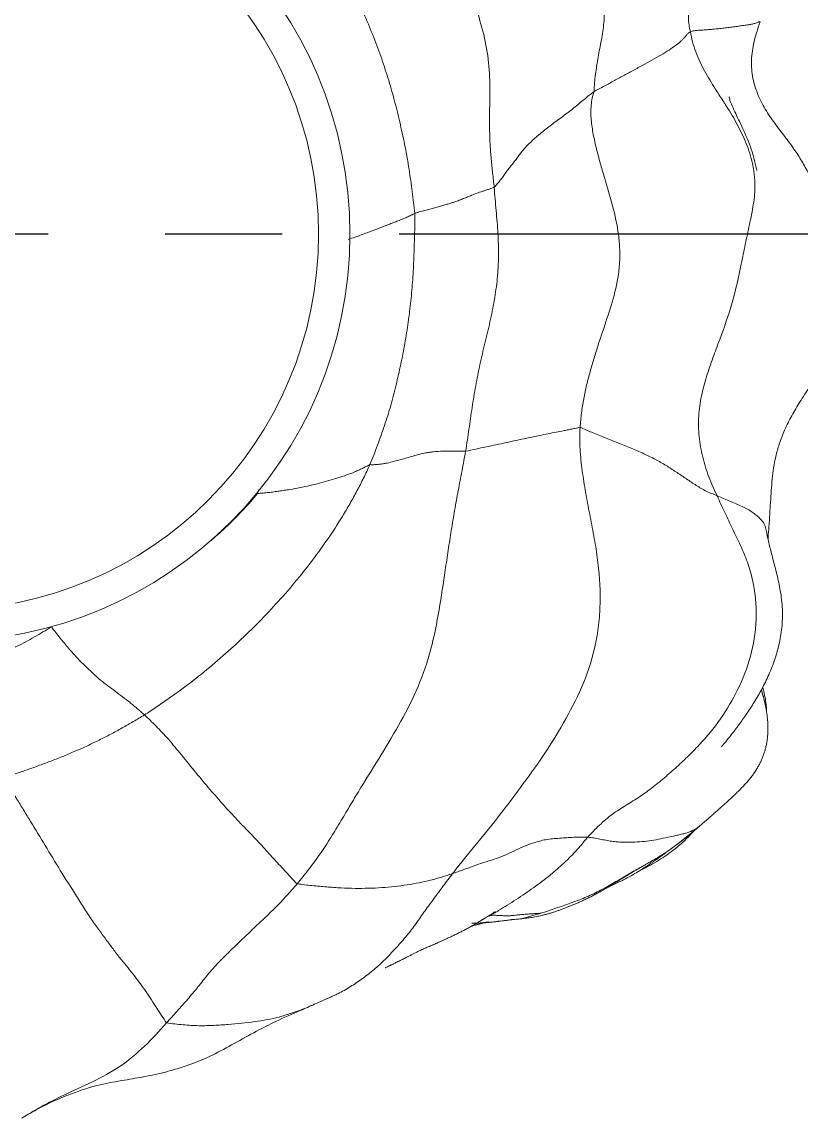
# Model space of a CAD drawing. Header units: inches. Extents: x 149964 to 151052, y -48230 to -47460.
# Drawn here: x 150248.08 to 150260.77, y -47722.11 to -47704.27 of the extents above; entities that cross this region are included whole.
import ezdxf

# ---------------------------------------------------------------- set-up
doc = ezdxf.new("R2010")
doc.units = ezdxf.units.IN
doc.header["$LTSCALE"] = 2
doc.header["$MEASUREMENT"] = 0
doc.linetypes.add('CENTER', pattern=[50.800000000000004, 31.75, -6.35, 6.35, -6.35])
doc.layers.add('DEFAULT_1', color=7, linetype='CENTER')
doc.layers.add('PRODUCT', color=1, linetype='CONTINUOUS', lineweight=15)

# ---------------------------------------------------------------- blocks, each defined once
blk = doc.blocks.new('20160720.142039')
at = {"layer": 'DEFAULT_1', "color": 2, "linetype": 'CENTER', "ltscale": 0.15}
blk.add_line((0, 0), (0, -27.59686150378548), dxfattribs=at)
at = {"layer": 'PRODUCT', "linetype": 'ByBlock'}
for p, q in [((-9.62747187455534, -4.625557159124583), (-9.62617721533752, -4.624053285202535)), ((-9.899934115819633, -4.956249476723315), (-9.746127809485188, -4.766996034406475)), ((-9.746127809485188, -4.766996034406475), (-9.73633596932632, -4.755278132215608)), ((-9.912520515470533, -4.972495493668248), (-9.899934115819633, -4.956249476723315)), ((-10.21113186518778, -5.384349256855785), (-10.21089462327654, -5.384003757251776)), ((-10.28682728295098, -5.557855851242493), (-10.27890049901907, -5.543958865528111)), ((-11.1406003619486, -7.520661274793383), (-11.05456486585899, -7.218085535052523)), ((-11.14090666294214, -7.522850420726172), (-11.1406003619486, -7.520661274793383)), ((-11.64919840634684, -9.161511688012979), (-11.47056124306982, -8.757114107378584)), ((-11.47056124306982, -8.757114107378584), (-11.47037802281557, -8.756719174292812)), ((-11.65174270831631, -9.166967868535721), (-11.64973012456903, -9.16266035947774)), ((-11.88141937507316, -9.625512617647473), (-11.87911111261928, -9.620804240934376)), ((-12.38054011986242, -10.55857126351475), (-12.38256402249681, -10.56296720902901)), ((-12.538908045477, -10.91387601199676), (-12.53507124408497, -10.90530989175022))]:
    blk.add_line(p, q, dxfattribs=at)
for radius in [6.63, 6.119999463174]:
    blk.add_circle((0, -16.95844403879892), radius, dxfattribs=at)
for points, start_tangent, end_tangent in [([(-4.762596741929883, -3.50738928719511), (-4.553591055533616, -3.493306795506214), (-4.365077714726795, -3.481502986061969), (-4.17540673611802, -3.468620683292102), (-3.98484950044076, -3.45291213728342), (-3.803880292311078, -3.430551891899086), (-3.620416375168134, -3.395316681933764), (-3.419171513203764, -3.338940247645951), (-3.188990120484959, -3.250908680493012), (-2.95543012622511, -3.135891364603594), (-2.72984493651893, -3.00167746419902), (-2.495743906940334, -2.850339605909539), (-2.258000393107068, -2.701371863076929), (-2.016232646565186, -2.568711408493982), (-1.771917336678598, -2.461419418177684), (-1.528127352212323, -2.385966837005981), (-1.287379046611022, -2.341948181099724), (-1.053137907932978, -2.326624319015536), (-0.8341418663039804, -2.337730088496755), (-0.6462562956730835, -2.365740443958202), (-0.506417244381737, -2.392885588291392), (-0.4044143248756882, -2.412928373174509), (-0.2916462791908998, -2.433851144698565), (-0.1385373310768045, -2.463076898697182), (0.04981352467439137, -2.504087618144695), (0.2531406797352247, -2.558045649668202), (0.4576086296292488, -2.624378407374024), (0.6619181785208639, -2.704073983324633), (0.8636278467311058, -2.796663966284541), (1.062531263654819, -2.900679023819976), (1.259644805832068, -3.016993634155369), (1.459741979138926, -3.152587994700298), (1.668178918247577, -3.309879035557969), (1.887997408222873, -3.472488049599633), (2.126821324811317, -3.618265576384147), (2.39341608871473, -3.729896026634378), (2.682493230357068, -3.787773002302856), (2.981390350934817, -3.776720738242147), (3.278000894730212, -3.709455955024168), (3.454697877139552, -3.64975728016725)], (0.9968916254994508, 0.07878506843979403), (0.9377946303224013, 0.3471904827878647)), ([(-7.811342706816504, -3.871793065212842), (-7.715817553864326, -3.808564135681081), (-7.616116928256815, -3.745729859649146), (-7.512633037753403, -3.683955550994142), (-7.404711681330809, -3.62352857136284), (-7.291455575701548, -3.564887715358054), (-7.172473755228566, -3.509001742568216), (-7.047947479208233, -3.457170553847391), (-6.918803617823869, -3.410644268544274), (-6.786716565256938, -3.370584773954761), (-6.652251732390141, -3.337572145515878), (-6.513822779903421, -3.3118468163957), (-6.370002524490701, -3.294254944841668), (-6.220791086205281, -3.286494904896244), (-6.067599506757688, -3.290499293929315), (-5.915618191065732, -3.305461956777435), (-5.772773774340749, -3.327664265154453), (-5.637678823957685, -3.35458703153563), (-5.506525206670631, -3.385158815988689), (-5.380718628148315, -3.417250663500454), (-5.260940468753688, -3.448818194185151), (-5.150236916379072, -3.477374352150946), (-5.046451483707642, -3.502833860096871), (-4.952519084356027, -3.524687607037777), (-4.876592474378413, -3.541339315932419)], (0.8278672410330172, 0.5609240868641497), (0.9801538363697092, -0.1982383844005529)), ([(-9.626177226367872, -4.624053275721963), (-9.576493004744407, -4.566728944628267), (-9.521000118460506, -4.503138745581964), (-9.46673732175259, -4.441353515481751), (-9.413867188675795, -4.381489569110272), (-9.361548806220526, -4.322542908630567), (-9.308694139006548, -4.263283102554851), (-9.256465361308074, -4.205194784321066), (-9.205496614944423, -4.149209689159761), (-9.15362553158775, -4.093273879479966), (-9.098968418256845, -4.035888132042601), (-9.045951930602314, -3.982097423773666), (-8.996001851686742, -3.93337717140821), (-8.945137072878424, -3.886135373548314), (-8.892790353711462, -3.84040496822854), (-8.83911122212885, -3.796866798118572), (-8.78444411107921, -3.7562428377787), (-8.728785428975243, -3.71886152454681), (-8.672635164373787, -3.685135180283396), (-8.616340219450649, -3.655021991195099), (-8.559681595943402, -3.628198403392162), (-8.502394362963969, -3.60445050431008), (-8.44428982489626, -3.583708020341874), (-8.385342663823394, -3.566033384457114), (-8.32600037442171, -3.551615202093672), (-8.266873254644452, -3.540419113960525), (-8.208022940612864, -3.532163180301723), (-8.149408359488007, -3.526597326002957), (-8.090765395230846, -3.523515472908912), (-8.032313089701347, -3.522786428933614), (-7.974340281070909, -3.52427207485016), (-7.917124030500418, -3.527819030801766), (-7.860926187597215, -3.533229023596505), (-7.805924801243236, -3.540268088981975), (-7.752224591065897, -3.548704002860177), (-7.699869546253467, -3.558318304880231), (-7.648828170873458, -3.568918557168217), (-7.598988210549578, -3.58034746296471), (-7.550223746278789, -3.592470750074426)], (0.6536557426446027, 0.7567920256634135), (0.9681718904588534, -0.250286217210077)), ([(-7.779967065318488, -3.544296850508545), (-7.753324812714709, -3.545608447391714), (-7.719019269512501, -3.547859946636891), (-7.684810422739247, -3.550778402975993), (-7.651221207663184, -3.55432030135853), (-7.61864458565833, -3.558399354893481)], (0.9991009639845115, -0.04239414777088839), (0.9910189606736456, -0.1337214253039775)), ([(-7.61864458565833, -3.558399354893481), (-7.586765397747513, -3.563002779526869), (-7.555537769192597, -3.568093322697678)], (0.9910189605913202, -0.1337214259140963), (0.9855040607312782, -0.1696518384284748)), ([(-7.555537769192597, -3.568093322697678), (-7.524934649234638, -3.573632819279737), (-7.494932483154116, -3.579584464809159), (-7.465513159579132, -3.585912521040882), (-7.436659287370276, -3.592583229961747), (-7.408353328588419, -3.599565086507937), (-7.380576794559602, -3.606829088719678), (-7.375272685632808, -3.608261949935695)], (0.9855040608166584, -0.1696518379325018), (0.9650607558419536, -0.2620262153559391)), ([(-4.967873877321836, -3.521800768961839), (-4.935918520292034, -3.520374099760375)], (0.9993080673944131, 0.03719390326979896), (0.9986422411336149, 0.05209293832786959)), ([(-4.935918520292034, -3.520374099760375), (-4.927906833210727, -3.519941206555814)], (0.9986422410713934, 0.05209293952067932), (0.9984433374303031, 0.05577546002533501)), ([(-4.927906833210727, -3.519941206555814), (-4.762596741929883, -3.50738928719511)], (0.9984433373085333, 0.05577546220515354), (0.996891625485714, 0.07878506861360732)), ([(-4.865023765771184, -3.542995993302611), (-4.87682649269118, -3.540819969370204)], (-0.982452715942746, 0.1865118251927265), (-0.9844672609516436, 0.1755682548593814)), ([(-4.876592474378413, -3.541339315932419), (-4.865120743896114, -3.543646878250001)], (0.9801538361774877, -0.1982383853509563), (0.9805101930153578, -0.1964682198040842)), ([(-4.261082157347118, -4.347875540508539), (-4.303025228902698, -4.246497175125114), (-4.345023130794289, -4.143419377534883), (-4.387585372664034, -4.041452327721345), (-4.431589619198348, -3.944405110501975), (-4.477698998089181, -3.85603092340898), (-4.525350333802635, -3.778860509839433), (-4.573730649222853, -3.71428364093299), (-4.622254062618595, -3.66034865182155), (-4.670578641991597, -3.615422235496226), (-4.719111160608009, -3.582485951512353), (-4.768298330629477, -3.563587935779651), (-4.817997915670276, -3.552427763264859), (-4.865023765771184, -3.542995993302611)], (-0.3884692091698319, 0.9214617048618817), (-0.982452715904157, 0.1865118253959946)), ([(-9.816170990787214, -6.455814135828405), (-9.619524594920222, -6.264736121695023), (-9.445070942078019, -6.056824244013114), (-9.296998469741084, -5.833526851776696), (-9.154737677046796, -5.607243714519427), (-8.997194082854548, -5.390076054805832), (-8.825931222672807, -5.181979487766512), (-8.646831257647136, -4.980455618861015), (-8.460392834997037, -4.785335623193532), (-8.265259325766237, -4.597691725473851), (-8.058036509668455, -4.421230782383645), (-7.598366690654075, -4.113342975259002), (-7.081600473349681, -3.874150199328142), (-6.51247941001202, -3.736602898221463), (-6.21581808468909, -3.714542999288824), (-5.918062731740065, -3.727058754957397), (-5.624828370986506, -3.775653187061835), (-5.340092739585089, -3.858360508245823), (-5.065910859499127, -3.970198945578886), (-4.798284174117725, -4.097591595476842), (-4.531754929106683, -4.226280115493864), (-4.261082157347118, -4.347875540508539)], (0.7439425504571902, 0.6682435795570736), (0.9214971495100679, -0.3883851225842975)), ([(-7.616574564715847, -3.5786914415512), (-7.499559224786935, -3.60498736907175), (-7.46010016585933, -3.615000988349493)], (0.9801653133631506, -0.1981816300258853), (0.9676101817374536, -0.2524490764451557)), ([(-7.550223746278789, -3.592470750074426), (-7.503051459701965, -3.604994870358496), (-7.464534312923206, -3.615747475349053), (-7.442788039916195, -3.622006618854357)], (0.968171890366331, -0.250286217567978), (-0.9623327130569325, 0.2718745103544712)), ([(-7.46010016585933, -3.615000988349493), (-7.413218973495532, -3.627626574874739)], (0.967610181460268, -0.2524490775075776), (0.96353965509409, -0.2675655677794926)), ([(-4.261082157347118, -4.347875540508539), (-4.107127377763391, -4.420334835805988), (-3.950767055095639, -4.484534177732712), (-3.629174039291684, -4.584838772796502), (-3.295686480647419, -4.642137259637821), (-2.960467159893597, -4.649683140691195), (-2.634261624654755, -4.604945143357327), (-2.319367078773212, -4.522347326827003), (-2.014915822714102, -4.419351668926538), (-1.715828884538496, -4.308616489492124), (-1.112710474350024, -4.105395184829831), (-0.4866016412561294, -3.958561988860311), (-0.1678134560352191, -3.892146711412352), (0.1545923461671919, -3.824526883130602), (0.4816597932367586, -3.760950758340186), (0.8142664947954472, -3.734499874459289), (1.03150919629843, -3.753330961975735)], (0.8947757026991239, -0.4465158920568102), (0.9883433734139657, -0.1522411778353756)), ([(1.037703130103182, -3.703636846454174), (1.043587397172814, -3.705002548012999), (1.087141473282827, -3.714709874861001), (1.171363772911718, -3.734423041132686), (1.300564853212563, -3.769645317392133), (1.463291812018724, -3.824211587561877), (1.632790502335411, -3.893197164230514), (1.791746559058083, -3.966513660481723), (1.930093113274779, -4.03303807231714), (2.056985517556313, -4.091769066748384), (2.177552694134647, -4.142087629224989)], (0.9746082102400019, -0.2239170304661531), (0.9336790313851449, -0.3581109693261259)), ([(3.454709268931765, -3.64976833860419), (3.454786627553403, -3.649749272859481), (3.455348072689958, -3.649835813739628), (3.456314660375938, -3.651113423722563), (3.457134613388916, -3.653308403845585), (3.457587068667635, -3.656332336642663), (3.457373534940416, -3.660248905718618), (3.456195521226618, -3.66512179486017), (3.453836387314368, -3.671107210961054), (3.450406896183267, -3.678731455045636), (3.441107297810959, -3.701371724906494), (3.429829417174915, -3.737405515217688), (3.418073066597572, -3.788844997106935), (3.406859959271969, -3.856057520824834), (3.395332291460363, -3.935181892185938), (3.382660142960958, -4.021295486949384), (3.370004644733854, -4.109458507417003), (3.358691700210329, -4.196107431846031), (3.348715250001987, -4.283201017504325), (3.339772125036689, -4.373455987093621), (3.331702677387511, -4.467098644629004), (3.324430545675568, -4.562247307992948), (3.321125905174995, -4.608034475597378), (3.31806899321964, -4.651078768947627), (3.315066707582446, -4.690374722646084), (3.311073201446561, -4.725549304937886), (3.304829442291521, -4.756387592235114), (3.295076397509547, -4.782674661058991)], (0.9560295064729509, 0.2932704941740406), (-0.438508941711641, -0.8987268261484892)), ([(-8.341594553436153, -4.275647228292655), (-8.319900882430375, -4.257814725984645), (-8.275308355456218, -4.221116158631048), (-8.217276487790514, -4.173872794250201), (-8.14922551845666, -4.119580352984485), (-8.07241046972922, -4.059968386085529), (-7.989346277492587, -3.997649098368129), (-7.902551551727811, -3.934968124973238), (-7.811342706816504, -3.871793065212842)], (-0.7852374496635788, -0.6191947574437614), (0.8278672410393527, 0.560924086854799)), ([(1.03150919629843, -3.753330961975735), (1.15059799773735, -3.775765675316507), (1.478238018986303, -3.877545946714235), (1.786077512282645, -4.023245370350196), (2.078838209417881, -4.196489868496428), (2.125903557986021, -4.226338177461002)], (0.9883433734123677, -0.1522411778457497), (0.8431695793466767, -0.5376477103683678)), ([(2.125903557986021, -4.226338177461002), (2.177563584904419, -4.259424920528545)], (0.8431695794340268, -0.5376477102313801), (0.841211281098172, -0.5407065567876649)), ([(2.177552694134647, -4.142087629224989), (2.233739534800407, -4.162142675326322)], (0.9336790313562389, -0.3581109694014908), (-0.3312708885921442, -0.94353569003582)), ([(2.177563584904419, -4.259424920528545), (2.365724140545353, -4.380270080873743), (2.65803775106906, -4.554814278628328), (2.966208614117932, -4.698201305145631), (3.295076397509547, -4.782674661058991)], (0.8412112814516045, -0.5407065562378076), (0.9912703523223019, -0.1318449415291293)), ([(-3.144352306379005, -6.581030059314799), (-3.185461173212389, -6.487598516680009), (-3.22524049776257, -6.392325126078504), (-3.308662109338911, -6.181271380650287), (-3.39483043178916, -5.964673574751941), (-3.482698422973044, -5.750745601915696), (-3.574060062994249, -5.545937152564875), (-3.667186904378468, -5.353124221255712), (-3.766467983921757, -5.180283268156927), (-3.868873362109298, -5.022663021081826), (-3.97183624302852, -4.866130661015632), (-4.024680656380951, -4.788351912618964), (-4.07733896037098, -4.709993308904814), (-4.128157619241392, -4.629178490424238), (-4.175651253084652, -4.542436547824764), (-4.21915053029079, -4.447420739146764), (-4.261082157347118, -4.347875540508539)], (-0.4120484345676092, 0.9111619436578673), (-0.3916450852527958, 0.920116366117531)), ([(-9.716728850617073, -4.766555256908759), (-9.71118683219538, -4.754491091342061), (-9.6785920469556, -4.69480125469272), (-9.639833570137853, -4.64043348152336), (-9.627480852650478, -4.625549464552023)], (0.4076341884634388, 0.9131453161440153), (0.6507452749540205, 0.7592961129394884)), ([(-9.67585026184679, -4.682550972378522), (-9.643913893261924, -4.644792740284174), (-9.627471964078723, -4.625557082319574)], (0.6434178579043228, 0.7655151599608022), (0.6512017101955416, 0.7589046927239296)), ([(3.295076397509547, -4.782674661058991), (3.347956836980302, -4.797553743985191), (3.404451640526531, -4.80780211401725), (3.525728412962053, -4.816040072211763), (3.65379486119491, -4.810655249035335), (3.783539131487487, -4.794914358011738), (3.910886884026695, -4.771922862579231), (4.035913833969971, -4.744141227027285), (4.283458242804045, -4.683404392199009), (4.533760780788725, -4.629612210745108), (4.78914023048128, -4.593731613116688), (5.312534790951759, -4.599132897041272), (5.832618083659327, -4.697093282928108), (6.340681809699163, -4.848873058144818), (6.84022435467341, -5.026629301173671), (7.324652145180153, -5.237864862836432), (7.794674281205516, -5.477299539619708), (8.026230812567519, -5.602412114254548), (8.256591115932679, -5.729389955042279), (8.487563634145772, -5.855567564816738), (8.725016977783525, -5.970473128792946), (8.973960091301706, -6.06226576725021), (9.2319030885119, -6.121434660322848)], (0.946846488467514, -0.3216857585855142), (0.9883348171181792, -0.1522967145803729)), ([(-9.845359010010725, -4.852282690175343), (-9.73676172058913, -4.745304462769127)], (0.6920651806676388, 0.721835012802419), (0.7323615673277879, 0.6809159527439388)), ([(-9.820110851695063, -4.856328048430441), (-9.747113127348712, -4.768146292386518)], (0.6326174101008033, 0.7744644681567722), (0.6415522870893144, 0.7670793068063235)), ([(-9.750435723690316, -4.859485473112727), (-9.737939510319848, -4.820301092731825), (-9.722754591202829, -4.780501224355248)], (0.2818885039504166, 0.9594471696454141), (0.3857320522297875, 0.9226108518127221)), ([(-9.747100794425933, -4.768156986676331), (-9.745015254302416, -4.765643415266823), (-9.729460508184275, -4.746866109191615), (-9.704932591324905, -4.717325147648808), (-9.67585026184679, -4.682550972378522)], (0.6383236057670041, 0.7697681302318318), (0.6434178573858197, 0.7655151603966057)), ([(-9.73676172058913, -4.745304462769127), (-9.70396548107965, -4.715327184399939)], (0.7323615676714421, 0.6809159523743203), (0.7438069454523946, 0.6683945151606036)), ([(-9.722754591202829, -4.780501224355248), (-9.716728850617073, -4.766555256908759)], (0.3857320522284569, 0.9226108518132783), (0.4076341889637302, 0.9131453159206819)), ([(3.295076397509547, -4.782674661058991), (3.281277465226594, -4.805193354775838), (3.264893745217705, -4.824638137833972), (3.22909855042235, -4.857378809785587), (3.195140799274668, -4.886736724074581), (3.162457552214619, -4.91732941148075), (3.128855801769532, -4.952954442094779), (3.093635192664806, -4.995352058307617), (3.018010467319982, -5.101723013605806), (2.937413280218607, -5.229571858712006), (2.853200860699872, -5.373012174524774), (2.766632296465104, -5.526992825063644), (2.676697997259907, -5.696625240147114), (2.587887192494236, -5.860283812464331), (2.499382090842118, -6.022955557324167), (2.410220041900175, -6.188071182390559), (2.365664796001511, -6.270844011749432), (2.320932752627414, -6.352891897724476)], (-0.4432762163418683, -0.8963850712866861), (-0.4830756049620341, -0.875578642893124)), ([(-10.26225428222097, -5.514787211512157), (-10.2205553247768, -5.441679684074188), (-10.16418646770762, -5.344898898008978), (-10.10834901811904, -5.253259896744567), (-10.04893080075271, -5.161512676342682), (-9.985575187718496, -5.070425510988571), (-9.92122401308734, -4.983819318345923), (-9.912522907368839, -4.972493679189938)], (0.4954080876834565, 0.8686603632363), (0.6106181337101546, 0.7919251825673482)), ([(-10.05406527459854, -5.098038336538593), (-9.953152701520594, -4.971665165525337), (-9.935820445447462, -4.951475364068756)], (0.5996055596550578, 0.800295678378151), (0.6551392822631853, 0.7555081209594495)), ([(-9.935820445447462, -4.951475364068756), (-9.922333077236544, -4.936041539447615)], (0.6551392814048471, 0.7555081217037583), (0.6609064835349645, 0.7504682671648734)), ([(-9.922333077236544, -4.936041539447615), (-9.845359010010725, -4.852282690175343)], (0.66090648218052, 0.7504682683576769), (0.6920651803757942, 0.7218350130822274)), ([(-9.912522907368839, -4.972493679189938), (-9.899934703949839, -4.956249018738163)], (0.6106181315475323, 0.7919251842348496), (0.6143869280147668, 0.7890048812805772)), ([(-9.912517780030612, -4.972497601498617), (-9.903426005446818, -4.960740977156092)], (0.6103759587667651, 0.7921118538183557), (0.6131057327456569, 0.7900008610592846)), ([(-9.903426005446818, -4.960740977156092), (-9.896196456975304, -4.951451311950223)], (0.6131057339215246, 0.7900008601467144), (0.6152180472102512, 0.7883569967894021)), ([(-9.896196456975304, -4.951451311950223), (-9.820110851695063, -4.856328048430441)], (0.6152180452844515, 0.7883569982922577), (0.632617410274153, 0.7744644680151725)), ([(-9.785258567339042, -5.001720798762108), (-9.777566407283302, -4.967047680511314), (-9.759513801604044, -4.892203860828886), (-9.750435723690316, -4.859485473112727)], (0.2134976777783278, 0.9769435713403622), (0.2818885042473269, 0.959447169558181)), ([(-10.14685964223463, -5.229988825019973), (-10.05406527459854, -5.098038336538593)], (0.5511354550896574, 0.8344157897254318), (0.5996055599632055, 0.8002956781472774)), ([(-9.816170990787214, -6.455814135828405), (-9.821947269170778, -6.403931613778695), (-9.829351927241078, -6.354695064539555), (-9.847331027296605, -6.259259713144274), (-9.866517259448301, -6.162237929725961), (-9.88267830244149, -6.06648032758676), (-9.892533720034407, -5.976142913852527), (-9.897251905873418, -5.890482508460991), (-9.897786132904002, -5.727322008060582), (-9.889183532766765, -5.571706069240463), (-9.87152950518066, -5.420564219355583), (-9.842826035019243, -5.267839555097453), (-9.80986243361258, -5.116356661172176), (-9.785258567339042, -5.001720798762108)], (-0.0885811350361761, 0.9960689647387386), (0.2134976779717982, 0.9769435712980817)), ([(-10.23246153254877, -5.367549854607205), (-10.14685964223463, -5.229988825019973)], (0.5062875276051235, 0.8623647368668846), (0.5511354550592619, 0.8344157897455083)), ([(-10.21089820246561, -5.384001299869851), (-10.16510627340176, -5.318516419603839)], (0.5660146498714002, 0.8243951820158559), (0.5801236761355623, 0.8145284036710821)), ([(-10.21089515744825, -5.38400338984502), (-10.16795321172685, -5.322147926221078)], (0.565888808890549, 0.8244815680004228), (0.5747720851906531, 0.8183135402066792)), ([(-10.16795321172685, -5.322147926221078), (-10.1540789710707, -5.302469061018201), (-10.1055310741358, -5.234682624097331), (-10.07542604606715, -5.193456527864328), (-10.0702532424184, -5.186423213643138), (-10.06960749125574, -5.185565979125386)], (0.5747720853184682, 0.8183135401169038), (0.8372142371551488, -0.5468750507243154)), ([(-10.16510627340176, -5.318516419603839), (-10.09456569346366, -5.222181764089328)], (0.5801236759094033, 0.8145284038321572), (0.6014788404225297, 0.7988887310032412)), ([(-10.09456569346366, -5.222181764089328), (-10.06756837139255, -5.186697881596046)], (0.6014788402896368, 0.7988887311032955), (0.6095296940029648, 0.7927632383812031)), ([(-10.37784413236659, -5.641403233297751), (-10.37535046756966, -5.636225967180508), (-10.30882408408797, -5.504611395808752)], (0.4333155754958651, 0.9012422604564697), (0.4678363127981398, 0.8838151302322457)), ([(-10.34607180382591, -5.588943942457263), (-10.28676140360767, -5.496344418213994)], (0.5289086410711829, 0.8486787669078535), (0.5494792828411906, 0.8355073415167164)), ([(-10.30882408408797, -5.504611395808752), (-10.23246153254877, -5.367549854607205)], (0.4678363126458878, 0.8838151303128381), (0.5062875277714108, 0.8623647367692587)), ([(-10.28676140360767, -5.496344418213994), (-10.24072252470069, -5.427571015417925), (-10.21418746633572, -5.388797202474962)], (0.5494792830428387, 0.8355073413841007), (0.5661480092581633, 0.8243036040276778)), ([(-10.2789088137506, -5.543954114669759), (-10.26225428222097, -5.514787211512157)], (0.4961023730623301, 0.8682640355571135), (0.4954080885103225, 0.8686603627647277)), ([(-10.21418746633572, -5.388797202474962), (-10.21089476690395, -5.384003658611618)], (0.5661480066529365, 0.824303605816999), (0.5662274845523542, 0.8242490131856474)), ([(-11.05456486585899, -7.218085535052523), (-11.01510767577565, -7.097755292837974), (-10.97394524261472, -6.978060309884313), (-10.88942355982726, -6.740041803146596), (-10.79995313097606, -6.503776735662541), (-10.69421047344804, -6.274518067664758), (-10.57224759637029, -6.05346311309404), (-10.44422812142875, -5.835902526639984), (-10.31995195624768, -5.616273990352056), (-10.28682687139371, -5.557856085739331)], (0.3022284522941515, 0.953235523165121), (0.4950377570100342, 0.8688714629532233)), ([(-10.47511247426155, -5.810088885511504), (-10.40996222692775, -5.694763625702763)], (0.4788785456659739, 0.8778811642248862), (0.5047898040169003, 0.8632422914573747)), ([(-10.40996222692775, -5.694763625702763), (-10.34607180382591, -5.588943942457263)], (0.5047898040808859, 0.8632422914199586), (0.5289086405453352, 0.8486787672355691)), ([(-10.39955332866521, -5.754754241184855), (-10.40061326106661, -5.756510891813377), (-10.39530412238673, -5.747551560045395), (-10.38409203584888, -5.728349989563867), (-10.36558580549899, -5.696207635221072), (-10.34236352384323, -5.655480405999697), (-10.31606664200081, -5.609220798774913), (-10.30071201990359, -5.58223638124764)], (-0.5158706540427611, -0.8566664860361318), (0.4947234750561936, 0.8690504491848121)), ([(-10.39020629849983, -5.736448811694572), (-10.36345511913532, -5.692505533181247)], (0.520865485954617, 0.8536387675950879), (0.5191455854233186, 0.8546858259825535)), ([(-10.30071201990359, -5.58223638124764), (-10.28835991740925, -5.560545992098923), (-10.28682732122252, -5.557855829414621)], (0.4947234758088248, 0.8690504487563626), (0.4950250327446942, 0.8688787124542265)), ([(-11.13709989577183, -7.467586728002061), (-11.13167971666553, -7.424916550866328), (-11.12539205944631, -7.382717129119555), (-11.11795238527702, -7.339034222342889), (-11.10921717667952, -7.293403993164247), (-11.09931861708174, -7.246746653159789), (-11.08825959500973, -7.199121404970356), (-11.07586159443599, -7.149890085267543), (-11.06194726628019, -7.098706870725437), (-11.04665959006525, -7.046386308553338), (-11.0300391256751, -6.993180280194792), (-11.01222414147924, -6.939539762846834), (-10.99334878392983, -6.885807076156198), (-10.97344927405356, -6.832022250120644), (-10.95257442916045, -6.77824409610912), (-10.93060858239187, -6.724083924971637), (-10.90735987058724, -6.669017956402968), (-10.88270045554964, -6.612731777531735), (-10.85665485111531, -6.555305221423623), (-10.82951919516199, -6.497475548370858), (-10.80065109202405, -6.438184074962919), (-10.76961168812704, -6.377002055211051), (-10.73720360369771, -6.315763030019298), (-10.70397056324873, -6.255392048580688), (-10.66814260801766, -6.192611960563227), (-10.63007833319716, -6.12797825846792), (-10.59055379341589, -6.062457512562105), (-10.55081247762428, -5.997580350340286), (-10.51165051705902, -5.934026680552051), (-10.47050353561644, -5.867287034649053), (-10.4292385870649, -5.800218980562931), (-10.39020629849983, -5.736448811694572)], (0.1146295999487248, 0.9934083021676411), (0.5208654869702298, 0.8536387669753905)), ([(-10.63688485123566, -6.138275518023875), (-10.60379782307427, -6.065281580849842), (-10.54017932657734, -5.933972457663913), (-10.47511247426155, -5.810088885511504)], (0.4045018825038807, 0.9145371654836213), (0.4788785456478631, 0.8778811642347656)), ([(2.320932752627414, -6.352891897724476), (2.213086143019609, -6.383902150810172), (2.099035124439979, -6.400622864639445), (1.981079100223724, -6.405169466801453), (1.861517473706044, -6.399657385067258), (1.623692867957288, -6.366170375738875), (1.388545738707762, -6.313342732501042), (1.155828996852506, -6.251890048610221), (0.9246981050819159, -6.185660728493531), (0.4622160537692253, -6.052518161930493), (-0.009144175564870238, -5.956185757560888), (-0.2478101965680253, -5.935721968897269), (-0.4847183072706684, -5.938856390552246), (-0.9414807662833482, -6.014695262354508), (-1.374574983667117, -6.144072638351645), (-1.801551301934524, -6.285245069331722), (-2.016433739278, -6.352987732847396), (-2.233685963699827, -6.416569295965019), (-2.454506300739013, -6.474180060700746), (-2.68048064125469, -6.522319316172798), (-2.912007997947512, -6.557881175533112), (-3.144352306379005, -6.581030059314799)], (-0.937067912993989, -0.3491471415278808), (-0.9971418694312615, -0.07555191742854157)), ([(9.292764296929818, -7.499582555574307), (8.994312389637344, -7.459447891676973), (8.694458976475289, -7.425048883626005), (8.394858674349962, -7.388978695125843), (8.096264808467822, -7.345805797427602), (7.505555633397307, -7.222174132526561), (6.928463160817046, -7.046429436908511), (6.35462490961072, -6.859889561288583), (5.776822336687474, -6.685241573337407), (5.197042238898575, -6.516926291289565), (4.616287483338965, -6.35293278330937), (4.324681755388156, -6.275864713890769), (4.030806388269411, -6.216243461320119), (3.73469529877184, -6.187577225260611), (3.442293190397322, -6.194451692739676), (3.15880378294969, -6.234629891048826), (2.880556073621847, -6.287506720938836), (2.60224859585287, -6.330675569653977), (2.320932752627414, -6.352891897724476)], (-0.9884258639603356, 0.1517046850109261), (-0.9995226336472082, -0.03089506153010204)), ([(-3.144352306379005, -6.581030059314799), (-3.499897707341006, -6.580736176401842), (-3.852203935617581, -6.545847770517867), (-4.204506327863783, -6.490525891997095), (-4.556923491909401, -6.424705691024428), (-4.909158739610575, -6.357741558713315), (-5.262370926677249, -6.300890752529085), (-5.971745691174874, -6.255054476518126), (-6.322218923451146, -6.275963903179218), (-6.663779464754043, -6.328931472162367), (-7.304730813862989, -6.526472238212591), (-7.887991317227716, -6.812145000934834), (-8.432157909614034, -7.142616413555515), (-8.944329970341641, -7.505090676335385), (-9.44292576945736, -7.879748253450089), (-9.924632552807452, -8.269354213189217), (-10.1652193091868, -8.464541736218962), (-10.40931471655495, -8.655749612466025)], (-0.9980297683669149, -0.06274218240930221), (-0.7950115541920763, -0.6065942867362826)), ([(2.320932752627414, -6.352891897724476), (2.259866340697045, -6.433158157255093), (2.193606841639848, -6.514361570749315), (2.124281882832292, -6.598028580548998), (2.054339270165656, -6.683790446877538), (1.917810985178221, -6.861069926904747), (1.781114900571993, -7.046313121813), (1.643795560987201, -7.219066627352731), (1.510675506142434, -7.373254782010918), (1.443990849045804, -7.440765792918683), (1.377249140787171, -7.500604193592153), (1.31127344458946, -7.552830354361504), (1.247390236560022, -7.600644852129335), (1.186423506704159, -7.647490704657685), (1.126683886599494, -7.694640484551201), (1.06611262561637, -7.742426505756157), (1.003686803160235, -7.789590491796844), (0.939378178678453, -7.835257370490581), (0.8761014026822522, -7.881675476834062), (0.8169344890920911, -7.930501831848233), (0.76266601352836, -7.977904796040093)], (-0.5843132068040482, -0.8115282350937456), (-0.7533712697961769, -0.6575954150126778)), ([(-11.03797134297201, -7.954483143854304), (-11.01190120785031, -7.910123811627273), (-10.92277886776719, -7.765331792325014), (-10.83137072474346, -7.621753419305605), (-10.73661190128769, -7.480030697406619), (-10.63813232132816, -7.340459723753156), (-10.53692541469354, -7.202479729363404), (-10.43265756248729, -7.066451993145165), (-10.32057479885407, -6.935635571775492), (-10.20320253266254, -6.808602804303518), (-10.08051026985049, -6.685630785956164), (-9.95037705465802, -6.569021905001136), (-9.883317060302943, -6.512351167788438), (-9.816170990787214, -6.455814135828405)], (0.5019642306800431, 0.8648883807277056), (0.7621223956234063, 0.6474329726614486)), ([(-10.40931471655495, -8.655749612466025), (-10.37956276259501, -8.571330924678477), (-10.34880545767373, -8.48689313759678), (-10.28817727701971, -8.320913432980888), (-10.22978317647357, -8.152068539697211), (-10.17677685318631, -7.980935040999611), (-10.11385845663608, -7.81709340919042), (-10.04252166542574, -7.658636280568317), (-9.966729787469376, -7.498692219502118), (-9.907470511912834, -7.333413383508741), (-9.87995192228118, -7.240856001793873), (-9.85696336539695, -7.139253229368478), (-9.842356650013244, -7.029023396498815), (-9.833024248247966, -6.914262353770027), (-9.818546657508705, -6.684276647116349), (-9.814699445763836, -6.569683780049672), (-9.816170990787214, -6.455814135828405)], (0.3242914605063842, 0.9459572129026959), (-0.04474967261607147, 0.9989982316304441)), ([(-3.534924772044178, -8.445642196915287), (-3.498625468899263, -8.277016893625841), (-3.463418003026163, -8.112266743832151), (-3.428869680326898, -7.949791797058424), (-3.393972067424329, -7.786046761997568), (-3.357921054936014, -7.618544777556963), (-3.320780775538879, -7.446889158818522), (-3.285800739715341, -7.283138930833957), (-3.255556580377743, -7.135753535112599), (-3.229473601910286, -7.003926067918655), (-3.204670530278236, -6.876133546400524), (-3.190739912592107, -6.807756518355745), (-3.176141755742719, -6.735551934303658), (-3.161280692758737, -6.659951287983858), (-3.144352306379005, -6.581030059314799)], (0.2112581653246055, 0.9774302980692187), (0.2281351394054565, 0.973629476838316)), ([(-11.06929787612171, -7.455832109182666), (-11.0671010275255, -7.425655963350437), (-11.06333773408551, -7.356795906351181), (-11.06059158654534, -7.323051546438364), (-11.05783773801522, -7.289098004614061), (-11.05595620133681, -7.254108851186174), (-11.05456486585899, -7.218085535052523)], (0.07972510549764873, 0.9968168876746565), (0.03869169399735044, 0.9992511960541332)), ([(-11.14529052717262, -7.556748998111289), (-11.14501774316886, -7.552770565431274), (-11.14162102597766, -7.511086961363617), (-11.13709989577183, -7.467586728002061)], (0.06741071796746372, 0.9977253104452704), (0.1146295995214428, 0.9934083022169453)), ([(-11.09115107805701, -7.671541682357201), (-11.08657661461621, -7.632010153232841), (-11.07783350883983, -7.563602070375055), (-11.07239278621273, -7.494452429877128), (-11.06929787612171, -7.455832109182666)], (0.09794251999743231, 0.995192073308742), (0.079725105581704, 0.9968168876679337)), ([(-11.20965983925271, -8.128290828572062), (-11.2069420038606, -8.116789136598527), (-11.1992850980605, -8.084254154884547), (-11.19558348305873, -8.067991672374774), (-11.19465680155554, -8.06365493265912), (-11.19545402863878, -8.067829780113243), (-11.19816718631773, -8.08338834287133), (-11.20239098204183, -8.110955804848345), (-11.20701392641058, -8.146829632525623), (-11.21110349422088, -8.18678763792559), (-11.21429747386719, -8.229039843958162), (-11.21642318202066, -8.271549476157816), (-11.21747741036233, -8.311114368363633), (-11.21768613174208, -8.33832027194876), (-11.21766525664134, -8.344821212063835), (-11.21778918386553, -8.326136697942275), (-11.2175528575026, -8.281136658428295), (-11.21552334006992, -8.21518042392563), (-11.21120615873951, -8.146197274043516), (-11.20630844956031, -8.088703979032289), (-11.2009399625822, -8.033714236997184), (-11.19453135470394, -7.976227604522137), (-11.18911961669801, -7.933998318309023), (-11.18711656771484, -7.919161312325741), (-11.18589602646534, -7.909339328703936), (-11.18202779066633, -7.876602844145964), (-11.17600410294835, -7.826463125413284), (-11.16790386446519, -7.765128176353755), (-11.16225203254726, -7.724302191949391), (-11.15974613773869, -7.705254816704837), (-11.15851482268772, -7.694361424481031), (-11.15687970249564, -7.677540295117069), (-11.15393561389646, -7.643394133949187), (-11.14592371319304, -7.561883286129159), (-11.14087369074696, -7.522855067436467)], (0.2307980046556952, 0.973001686045276), (0.1395485636493643, 0.9902152283132184)), ([(-11.14060406008502, -7.52066076315532), (-11.14008986155386, -7.516936538755544), (-11.1389946944837, -7.508638699830044), (-11.13897865990293, -7.508527207093721)], (0.1370382627148755, 0.9905657547846528), (0.1479253247448958, 0.9889985330116102)), ([(-11.08792208548402, -7.959130355142406), (-11.09028758990462, -7.916899287083652), (-11.09371200480382, -7.844356286819675), (-11.09530953655485, -7.772286114071903), (-11.09358502962277, -7.701410446803493), (-11.09115107805701, -7.671541682357201)], (-0.04116975211636606, 0.9991521663443846), (0.09794252000401528, 0.9951920733080941)), ([(-11.47037802179693, -8.756719174809405), (-11.44286673355964, -8.697815992956748), (-11.41422559338389, -8.637598258254002), (-11.38512998801889, -8.577865564984677), (-11.35537437419407, -8.518426923212246), (-11.32509043058963, -8.459693661636265), (-11.29468038293999, -8.402496789953148), (-11.26406142694759, -8.346780829939235), (-11.23338045814307, -8.292858154076384), (-11.20280033047311, -8.240899153337523), (-11.17253040004289, -8.1909994275411), (-11.14349743572529, -8.144254518396338), (-11.11615837889258, -8.100862411061826), (-11.09085168255842, -8.060952775391343), (-11.06780535477446, -8.024631170352222), (-11.04746036289725, -7.992453104481683), (-11.03164771146839, -7.967276039336866)], (0.4208907967538234, 0.9071113146730844), (0.5286151033353627, 0.8488616333217941)), ([(-11.09630737328553, -8.057326539317728), (-11.05466150460416, -7.983451700463775), (-11.03797134297201, -7.954483143854304)], (0.4863727085399246, 0.8737514454280105), (0.5019642304647948, 0.8648883808526313)), ([(-11.09630737328553, -8.057326539317728), (-11.08960419849609, -8.023916367710626), (-11.08740952875814, -7.988988873483322), (-11.08792208548402, -7.959130355142406)], (0.2785470976716112, 0.9604225707357787), (-0.04116975177740671, 0.9991521663583515)), ([(-11.03164771146839, -7.967276039336866), (-11.02760146133369, -7.960772440288565)], (0.5286151038778083, 0.8488616329839946), (0.5281135275182405, 0.8491737761213783)), ([(0.76266601352836, -7.977904796040093), (0.5727102067030501, -7.964171217783587), (0.3839187101402786, -7.947515683685197), (0.01063678847276606, -7.918552864364756), (-0.3581300793157425, -7.909865755194915), (-0.7212166499521118, -7.928692813300586), (-1.077362218609778, -7.977733199593786), (-1.426681286364328, -8.047852485869953), (-1.77225585715496, -8.13147879185999), (-2.119749451958342, -8.21034130280168), (-2.469155566213885, -8.280334747789311), (-2.822524398972746, -8.338679133652477), (-2.999591499596136, -8.364388572095777), (-3.17491312258062, -8.389453926021815), (-3.349339514010353, -8.415673323754163), (-3.534924772044178, -8.445642196915287)], (-0.9983216413683329, 0.05791286882582912), (-0.9861910901868615, -0.1656113934367131)), ([(0.76266601352836, -7.977904796040093), (0.7443080441735219, -8.032803057838464), (0.7245687048998661, -8.087908651170437), (0.7059306384180672, -8.141397791339841), (0.688686207315186, -8.192527788509324), (0.6568709530984052, -8.286247840784199), (0.6264236614806578, -8.366342300992983), (0.5992882755817845, -8.431489995469747), (0.5722813041356858, -8.495971439304412), (0.5583582837425638, -8.529299108413397), (0.5440299283654895, -8.56614771552995), (0.5290991870569997, -8.60934489810461), (0.5130762914486695, -8.659649345616344), (0.4955645055742934, -8.71723024466337), (0.4768319407012314, -8.781967721035471), (0.4571730149327777, -8.853215731964156), (0.4363225298002362, -8.92851262268232), (0.4141483923885971, -9.005912970562349), (0.3916105495009106, -9.087351893693267), (0.3684445571852848, -9.175158789126726), (0.3547652026172727, -9.221494333920418), (0.3383963679953013, -9.26935962952848)], (-0.295340700169006, -0.9553919985135323), (-0.3483780957986136, -0.9373540965759588)), ([(6.162640738300979, -9.105199243123934), (5.942040938418359, -9.035309490311192), (5.722901421861025, -8.962225392489927), (5.505152687022928, -8.885568223748123), (5.287967878975905, -8.807043836583034), (4.852638881682651, -8.650768513558432), (4.415088535723044, -8.499994357254764), (3.973260841012234, -8.360360800274066), (3.528775195707567, -8.226468448956439), (3.078437086805934, -8.112889481977618), (2.616479297837941, -8.056354240841756), (2.150401424005395, -8.05197478505579), (1.684667137975339, -8.053600453822582), (1.452717234526062, -8.044487023398688), (1.221854057075689, -8.02769686593092), (0.9921793490066193, -8.004678796023654), (0.76266601352836, -7.977904796040093)], (-0.9551671951432245, 0.296066933854872), (-0.9927890510601928, 0.1198745181220845)), ([(-11.26218654713011, -8.343531499893288), (-11.25837532343576, -8.328280772424478), (-11.24337937962264, -8.26785093331273), (-11.23001456106431, -8.2132169372926), (-11.21771090716356, -8.162002090299211)], (0.2428266231884705, 0.970069704233095), (0.2329386333848848, 0.9724914359914859)), ([(-11.21771090716356, -8.162002090299211), (-11.2069420038606, -8.116789136598527), (-11.1992850980605, -8.084254154884547), (-11.19558348305873, -8.067991672374774), (-11.19472491083434, -8.063944622357667)], (0.2329386337851362, 0.9724914358956146), (0.2140296342955408, 0.9768271677442827)), ([(-11.16996695561102, -8.19539723260823), (-11.1402440215752, -8.138224970462034), (-11.12083843091386, -8.10199560678302)], (0.4544691772980112, 0.8907624637837345), (0.4763134550700077, 0.8792755498245539)), ([(-11.11928829489625, -8.107584627934557), (-11.09630737328553, -8.057326539317728)], (0.4239565296892718, 0.9056825387153213), (0.4079999496417192, 0.9129819500364477)), ([(-3.534924772044178, -8.445642196915287), (-3.848692746658344, -8.502408627900877), (-4.173018200381193, -8.564394048706163), (-4.496900564787211, -8.623246207709599), (-4.819842549797613, -8.677535163631546), (-5.14350918904529, -8.727875308701186), (-5.467711531120585, -8.776136059736018), (-6.11497923603747, -8.876879403011117), (-6.752704514277866, -9.010397623031167), (-7.361176641192287, -9.21784738307906), (-7.930211332452018, -9.499296086811228), (-8.47456463839626, -9.817983865490532), (-9.009715436812257, -10.14922084757563), (-9.279564397409558, -10.3116260354218), (-9.550267324637389, -10.47305891377619), (-9.819123236899031, -10.63722170065739), (-10.08145886205602, -10.80921492685593), (-10.33341149057378, -10.99329535073048), (-10.57633295355481, -11.18894632738375)], (-0.9861225627017851, -0.1660189487090667), (-0.7657597177078084, -0.6431267796757164)), ([(-3.752044137625489, -10.00396061236825), (-3.751713695935905, -9.923798948948388), (-3.746201066067442, -9.852169212201261), (-3.737875566701405, -9.785901489594835), (-3.72706807978102, -9.723872217153257), (-3.699401909747394, -9.610148276464315), (-3.670399127149722, -9.504112067712413), (-3.641692803939804, -9.397293130445178), (-3.612894468096783, -9.300760158985213), (-3.584527808503481, -9.201622512671747), (-3.561105809843866, -9.092027183440223), (-3.551014564349316, -9.032218128886598), (-3.54257143632276, -8.9673096227707), (-3.532969601568766, -8.817269776809553), (-3.531775473587913, -8.732042583273142), (-3.532057246979093, -8.641069901292212), (-3.533028364385245, -8.545414669715683), (-3.534924772044178, -8.445642196915287)], (-0.04318030408986478, 0.9990672957006984), (-0.0250525461252666, 0.9996861357109247)), ([(-10.40931471655495, -8.655749612466025), (-10.50929402117617, -8.73203938689403), (-10.60913547727978, -8.80736700919806), (-10.71005003000028, -8.881879290929646), (-10.81127906678012, -8.956339740245312), (-11.01366779571981, -9.105405670619803), (-11.22048155026278, -9.250386415420508), (-11.41943295652163, -9.402390651848691), (-11.60552277581883, -9.565105716814287), (-11.78367207871634, -9.733767266319774), (-11.94951185450191, -9.911017764898133), (-12.09889058646513, -10.09844168359268), (-12.23326806366094, -10.29408194035932), (-12.2948894953297, -10.39468146383297), (-12.35110509887454, -10.49766229787201), (-12.38053891778691, -10.55857181869942)], (-0.7950138057511672, -0.6065913357978707), (-0.4192753584291679, -0.9078591156198702)), ([(-10.57633295355481, -11.18894632738375), (-10.59110829938436, -11.0666262550003), (-10.60489465817227, -10.94510785109014), (-10.61617589538218, -10.82446970515593), (-10.62581520352978, -10.70516454243625), (-10.63478850972024, -10.58761977691029), (-10.64214335189899, -10.47178744073608), (-10.64899624197278, -10.24454811385658), (-10.64766816588235, -10.02288244020019), (-10.63807389614522, -9.808033595145389), (-10.61885092037846, -9.59723459227098), (-10.59237132500857, -9.39623574581492), (-10.5572194547276, -9.202141859328549), (-10.51537136160186, -9.013692682332476), (-10.49122861327487, -8.92194747938629), (-10.46534361160593, -8.831670193219907), (-10.4382251072675, -8.74272389322141), (-10.40931471655495, -8.655749612466025)], (-0.1176981672189047, 0.9930494154035392), (0.3308786704933502, 0.943673304386933)), ([(-11.64919737359742, -9.161512166181637), (-11.64615786875947, -9.154819287978171), (-11.64342745422618, -9.14852864065324), (-11.62938198883785, -9.115470203098084), (-11.60241456123185, -9.052287740174506), (-11.5718626009766, -8.981995367554191), (-11.53971944341902, -8.90933726089861), (-11.50468351115705, -8.831484649606864), (-11.47056162648369, -8.757113929495972)], (0.4201294200519023, 0.9074641978650465), (0.4208305764707077, 0.9071392538675259)), ([(-11.87910848282627, -9.620805531652877), (-11.85193326114677, -9.565759282631916), (-11.81416139606154, -9.49027229053172), (-11.78094131144462, -9.4245808432388), (-11.75217936412082, -9.36799151894229), (-11.72713812612346, -9.31874504184816), (-11.70555216714274, -9.276136071544897), (-11.68725417079986, -9.239706645159458), (-11.67203819658607, -9.209007361219847), (-11.66016233095434, -9.184625692992995), (-11.65220305550611, -9.167945848006639), (-11.65174567323993, -9.166966484808654)], (0.4405854191528594, 0.8977106930575681), (0.4229048589257042, 0.906174089398406)), ([(0.3383963679953013, -9.26935962952848), (0.1568960798031185, -9.271732124238042), (-0.02414101117756218, -9.275707347995194), (-0.3827502303756773, -9.287114975057193), (-0.7371396792004816, -9.305478017413407), (-1.087204596376978, -9.335942810699635), (-1.434393534233095, -9.377837155036104), (-1.77791591786081, -9.433943416508555), (-2.118417521793162, -9.499849052575883), (-2.455208297586069, -9.576464284014946), (-2.788411533663748, -9.663228721605265), (-3.115268884925172, -9.764837392278423), (-3.276545997156063, -9.820171314546315), (-3.437424046423985, -9.878459034618572), (-3.597693330579204, -9.93990798806044), (-3.752044137625489, -10.00396061236825)], (-0.9999716537500644, -0.007529388843824071), (-0.9169825380695286, -0.3989273428527625)), ([(0.3383963679953013, -9.26935962952848), (0.3079703796829563, -9.332876311971631), (0.2755053508735728, -9.400089107417443), (0.2459075978840701, -9.469972856517415), (0.2177202102029696, -9.542818192327104), (0.1883946446469054, -9.619117930633365), (0.1573790537077002, -9.698857824965671), (0.09113522194093093, -9.867808505921857), (0.02264192083384842, -10.04819877746922), (-0.04796692781383172, -10.24230089187768), (-0.0879684227402322, -10.35664653552521)], (-0.410713991486117, -0.911764233339706), (-0.3270857595009063, -0.9449946592080378)), ([(4.536520281952107, -10.5909714923182), (4.375675058749039, -10.49957904475013), (4.213503729377408, -10.41010293216823), (4.049434703745646, -10.32354681142897), (3.883512259199051, -10.24001243538805), (3.546556043962482, -10.08243438498903), (3.202884925180115, -9.939674913672206), (2.853615170024568, -9.810867878433783), (2.499410049698781, -9.696558122974238), (2.141769909620052, -9.5942586283345), (1.780675880232593, -9.506966776294576), (1.417986279033357, -9.427593396001612), (1.05424217498512, -9.365197443046782), (0.6929895535577089, -9.31412756100326), (0.5149384731194004, -9.29108117447322), (0.3383963679953013, -9.26935962952848)], (-0.8676056486843924, 0.4972528917672926), (-0.9928936460059321, 0.1190050743499906)), ([(-11.93767623940948, -9.741252159939904), (-11.8814194361621, -9.625512587765115)], (0.4392910305400342, 0.8983448060110742), (0.4398809495649078, 0.8980560952467697)), ([(-11.91002801834838, -9.684223776952422), (-11.8814777721127, -9.625483898533275)], (0.4307778955539968, 0.9024579794661188), (0.4413109860443921, 0.8973542297200846)), ([(-11.94452436614665, -9.755220406732406), (-11.93767623940948, -9.741252159939904)], (0.4411920124631598, 0.8974127300961955), (0.4392910283895338, 0.8983448070626701)), ([(-11.93925999107887, -9.744621844998619), (-11.91002801834838, -9.684223776952422)], (0.445993925758064, 0.8950359870904133), (0.4307778958373931, 0.9024579793308429)), ([(-3.752044137625489, -10.00396061236825), (-3.969741326116491, -10.10518881886674), (-4.178615745768184, -10.21263816284045), (-4.383966442022938, -10.32599154335185), (-4.586121392261703, -10.44523017371102), (-4.978635739942547, -10.70037323432189), (-5.355687384027988, -10.97384898942255), (-5.716825991985388, -11.26510057543783), (-6.062738076376263, -11.57172642173828), (-6.395364801748656, -11.8909280040898), (-6.712011578987585, -12.22413195213448), (-7.015113951056264, -12.56832370493794), (-7.301627990818815, -12.92529548612947), (-7.57174627596396, -13.29354349849018), (-7.701058113394538, -13.48184243866854), (-7.825620171701303, -13.67266662385373)], (-0.9167814098168547, -0.399389342138996), (-0.5358114185749316, -0.8443376834683617)), ([(-4.221820889564697, -11.83236158646469), (-4.213633983803447, -11.74227718525071), (-4.205261604802217, -11.65196677744098), (-4.194607222365448, -11.56378879121621), (-4.182499687507516, -11.47709923928778), (-4.170077445742209, -11.39089660852187), (-4.156791939720279, -11.30575169542135), (-4.125802460242994, -11.14026834136894), (-4.091310444811825, -10.97843179516349), (-4.053805763716809, -10.8208716328154), (-4.012156752549345, -10.669544415985), (-3.967828632332385, -10.52287428772252), (-3.92056118909386, -10.38186846680037), (-3.869081088807434, -10.24837787225988), (-3.841148978826823, -10.18510447541485), (-3.812210184405558, -10.12336645326286), (-3.782703073113225, -10.06255712530401), (-3.752044137625489, -10.00396061236825)], (0.1011962901833101, 0.9948664789071623), (0.4836218458412586, 0.8752770476969529)), ([(-12.53510675937287, -10.90529416508798), (-12.48839773584041, -10.7998227574717), (-12.41796426693327, -10.64077271192218), (-12.38256543845637, -10.56296655745246)], (0.4073450936820943, 0.9132743151173834), (0.4180335312689954, 0.9084315971688642)), ([(-14.38877496423083, -15.66668923104589), (-14.23006876980071, -15.38777320068039), (-14.01501366408775, -14.91747724495508), (-13.8609047474456, -14.44472595521802), (-13.77892050956143, -14.04260480814264), (-13.71779262242489, -13.6896729686996), (-13.65511720028007, -13.39630629528983), (-13.58577688466175, -13.1397709142766), (-13.50111914161243, -12.88551564116642), (-13.36321628431324, -12.567032008963), (-13.17314708599588, -12.20958919034456), (-12.97558804071741, -11.84782992929831), (-12.81577919301344, -11.53298316880682), (-12.63805034768302, -11.1356043543492), (-12.53534776097513, -10.90518630998122)], (0.5175590347554905, 0.8556475007518956), (0.408027222468008, 0.9129697616706934)), ([(-12.84043574408861, -13.31351774038922), (-12.8571483247506, -13.17752111222944), (-12.87042175987153, -13.04306350883417), (-12.87983343328233, -12.91166702152259), (-12.88453210247098, -12.78377662948333), (-12.87953002980794, -12.53912996291911), (-12.86446013057139, -12.30893070172169), (-12.84474518473144, -12.08890122178855), (-12.81757458293578, -11.87675402452442), (-12.78668792324606, -11.6737310173412), (-12.74411454808433, -11.48198086758202), (-12.68457268783823, -11.29319811417372), (-12.6523563794326, -11.19639396734419), (-12.61730987415649, -11.09875600478699), (-12.57759238881408, -11.0016385550698), (-12.53890835598577, -10.91387587306963)], (-0.133129965338179, 0.9910985886020902), (0.4086143783948899, 0.9127071215723901)), ([(-12.53893248803797, -10.91386509350559), (-12.53510675937287, -10.90529416508798)], (0.4078580895972063, 0.9130453322536167), (0.40734509736755, 0.9132743134735702)), ([(-10.57633295355481, -11.18894632738375), (-10.67430146472179, -11.27344534669828), (-10.77102974260924, -11.36032337464712), (-10.86643236925011, -11.44831156345026), (-10.95967462600674, -11.5380311985864), (-11.13899169454817, -11.723725476666), (-11.31621513428399, -11.91114523396391), (-11.49471675179666, -12.09755789487099), (-11.67373326775851, -12.28348895289673), (-11.85667645814829, -12.4659491798011), (-12.05080744149745, -12.63793014131807), (-12.25361813037307, -12.80153481122397), (-12.45337881697924, -12.96806935402128), (-12.55040223913966, -13.05418616534007), (-12.64671652464313, -13.14100986033736), (-12.74353120251908, -13.22731662943261), (-12.84043574408861, -13.31351774038922)], (-0.766027839287869, -0.6428073968429103), (-0.745544069056749, -0.6664563309732343)), ([(-7.825620171701303, -13.67266662385373), (-7.91274918205454, -13.57966517697787), (-8.008554180938518, -13.48328674816003), (-8.111109368765028, -13.38480147273367), (-8.223419256333727, -13.28284030046052), (-8.348286623397144, -13.17594022147387), (-8.48277701481129, -13.06490157481312), (-8.764252616034355, -12.83550125114562), (-9.039385738404235, -12.60542336862272), (-9.29224400757812, -12.38470634911937), (-9.533621721260715, -12.16158186534449), (-9.764381074433913, -11.94102886439941), (-9.980392561788904, -11.73849787441577), (-10.18452053426881, -11.55184862684837), (-10.28421760816127, -11.45981266606395), (-10.38302069285419, -11.36829691405728), (-10.48086826712824, -11.27800000513525), (-10.57633295355481, -11.18894632738375)], (-0.6706617877320421, 0.7417632819680826), (-0.7271849330051313, 0.6864416021850094)), ([(-4.852216215134831, -12.43440620928595), (-4.718666182336165, -12.29268091168342), (-4.599167784588644, -12.17260971836367), (-4.476755452487851, -12.05544290516264), (-4.351302229275461, -11.94161787645862), (-4.221820889564697, -11.83236158646469)], (0.6732832752550343, 0.7393846301228162), (0.7780527356190494, 0.6281989657709678)), ([(-4.157184571900871, -11.80864174859744), (-4.221820889564697, -11.83236158646469)], (-0.9417539133984545, -0.336302790054879), (-0.9357284668874937, -0.3527211877055026)), ([(-5.02420637907926, -12.63424734237924), (-4.947365346364677, -12.54205644104513), (-4.852216215134831, -12.43440620928595)], (0.6305699418966493, 0.7761324296642013), (0.6732832752927115, 0.7393846300885073)), ([(-12.84043574408861, -13.31351774038922), (-13.21855940349633, -13.67189654425601), (-13.54721443733433, -14.07118655678642), (-13.79729518672684, -14.52002862587688), (-14.01490137475776, -14.98544860450784), (-14.20502800948452, -15.35504101736296)], (-0.7459850555409387, -0.6659626843221642), (-0.484779845648654, -0.8746362108058796)), ([(-8.853245939739281, -15.97732087969052), (-9.014394175785128, -15.86586523907317), (-9.1899705734686, -15.75305576591927), (-9.372680645174114, -15.64020691423502), (-9.560889511514688, -15.52566875467164), (-9.951552638813155, -15.2876687202297), (-10.35623899064376, -15.04185532493284), (-10.77463087445358, -14.77898792040651), (-10.98280290365801, -14.64623936198768), (-11.17997012365959, -14.51560769526259), (-11.35854892010684, -14.3888617581033), (-11.52171195327537, -14.26829418728448), (-11.67403876702883, -14.15524687318975), (-11.81498016475234, -14.04673492013535), (-11.94466173148248, -13.93984707636264), (-12.0710369181179, -13.83629345050576), (-12.33564503880916, -13.64519099370955), (-12.59804232281749, -13.47208143972966), (-12.72032408960513, -13.39264918279514), (-12.84043574408861, -13.31351774038922)], (-0.8095243919512473, 0.5870862448022124), (-0.8316803641952264, 0.5552546909410992)), ([(-7.825620171701303, -13.67266662385373), (-7.879976207099389, -13.76318665094732), (-7.933534244715702, -13.85405750296195), (-8.0385077863466, -14.036789161255), (-8.140552990400465, -14.2216462617871), (-8.234485037624836, -14.40990504711226), (-8.327261137048481, -14.5997546593353), (-8.41276236786507, -14.79236064488941), (-8.495317405584501, -14.98666553141811), (-8.57295971707208, -15.18249741456384), (-8.646634531061864, -15.37986599400756), (-8.718579174019396, -15.57819545803068), (-8.786457399110077, -15.77739403253508), (-8.819953946454916, -15.8772652514308), (-8.853245939739281, -15.97732087969052)], (-0.5180764420465768, -0.8553343207169697), (-0.313669948539148, -0.9495320760161019)), ([(-6.392287825176027, -15.18678930956958), (-6.485108966036933, -15.11545199989632), (-6.574286574323196, -15.04561457073578), (-6.659280693158507, -14.97616477472911), (-6.74057700947742, -14.90734763332148), (-6.818645139894215, -14.83952157154272), (-6.892864775087219, -14.77214135940449), (-7.028360740834614, -14.63789764511603), (-7.149930023879278, -14.50895960372145), (-7.25867584507796, -14.3868072134137), (-7.354302383755567, -14.26590529312671), (-7.442401040374534, -14.14591914842458), (-7.530372824490769, -14.03034576096979), (-7.620529036270455, -13.91284049504611), (-7.668720032990677, -13.8537803509098), (-7.719129977340344, -13.79423151487572), (-7.771377140335971, -13.73372464424028), (-7.825620171701303, -13.67266662385373)], (-0.7923807431634012, 0.6100268501171205), (-0.6712608056338196, 0.7412212428282363)), ([(-7.149056454043603, -18.96891116187908), (-7.178211294056382, -18.79756998128141), (-7.200907206482952, -18.62669783841557), (-7.2187380832911, -18.45656348183547), (-7.231505957461195, -18.28687197467661), (-7.240303764789132, -17.94806764747773), (-7.227138457819819, -17.61204001436272), (-7.191841915337136, -17.2819832318346), (-7.133496789174387, -16.95879959590093), (-7.054249894514214, -16.64283035070548), (-6.956492069613887, -16.33435550278227), (-6.841190884966636, -16.03434505517362), (-6.707937473256607, -15.74400264779979), (-6.634891703375615, -15.60239286774595), (-6.557599033840233, -15.46277797411312), (-6.47627367801033, -15.32461542124656), (-6.392287825176027, -15.18678930956958)], (-0.1894913040461174, 0.9818823991145283), (0.5230923920108274, 0.8522759819567785)), ([(-14.20502800948452, -15.35504101736296), (-14.2535387868993, -15.44089412289031), (-14.3519135248207, -15.6065946995077)], (-0.4847798456691815, -0.8746362107945019), (-0.5186042392930204, -0.8550144109822405)), ([(-14.3519135248207, -15.6065946995077), (-14.38856187666534, -15.66679234580806)], (-0.5186042394481563, -0.8550144108881436), (-0.5210055349073885, -0.85355329804053))]:
    blk.add_spline(points, degree=3, dxfattribs=dict(at, start_tangent=start_tangent, end_tangent=end_tangent))

msp = doc.modelspace()

# ---------------------------------------------------------------- block references
at = {"layer": 'PRODUCT', "linetype": 'ByBlock', "xscale": -1, "rotation": -90}
msp.add_blockref('20160720.142039', (150263.7515426459, -47707.72324967911), dxfattribs=at)

doc.saveas('drawing.dxf')
